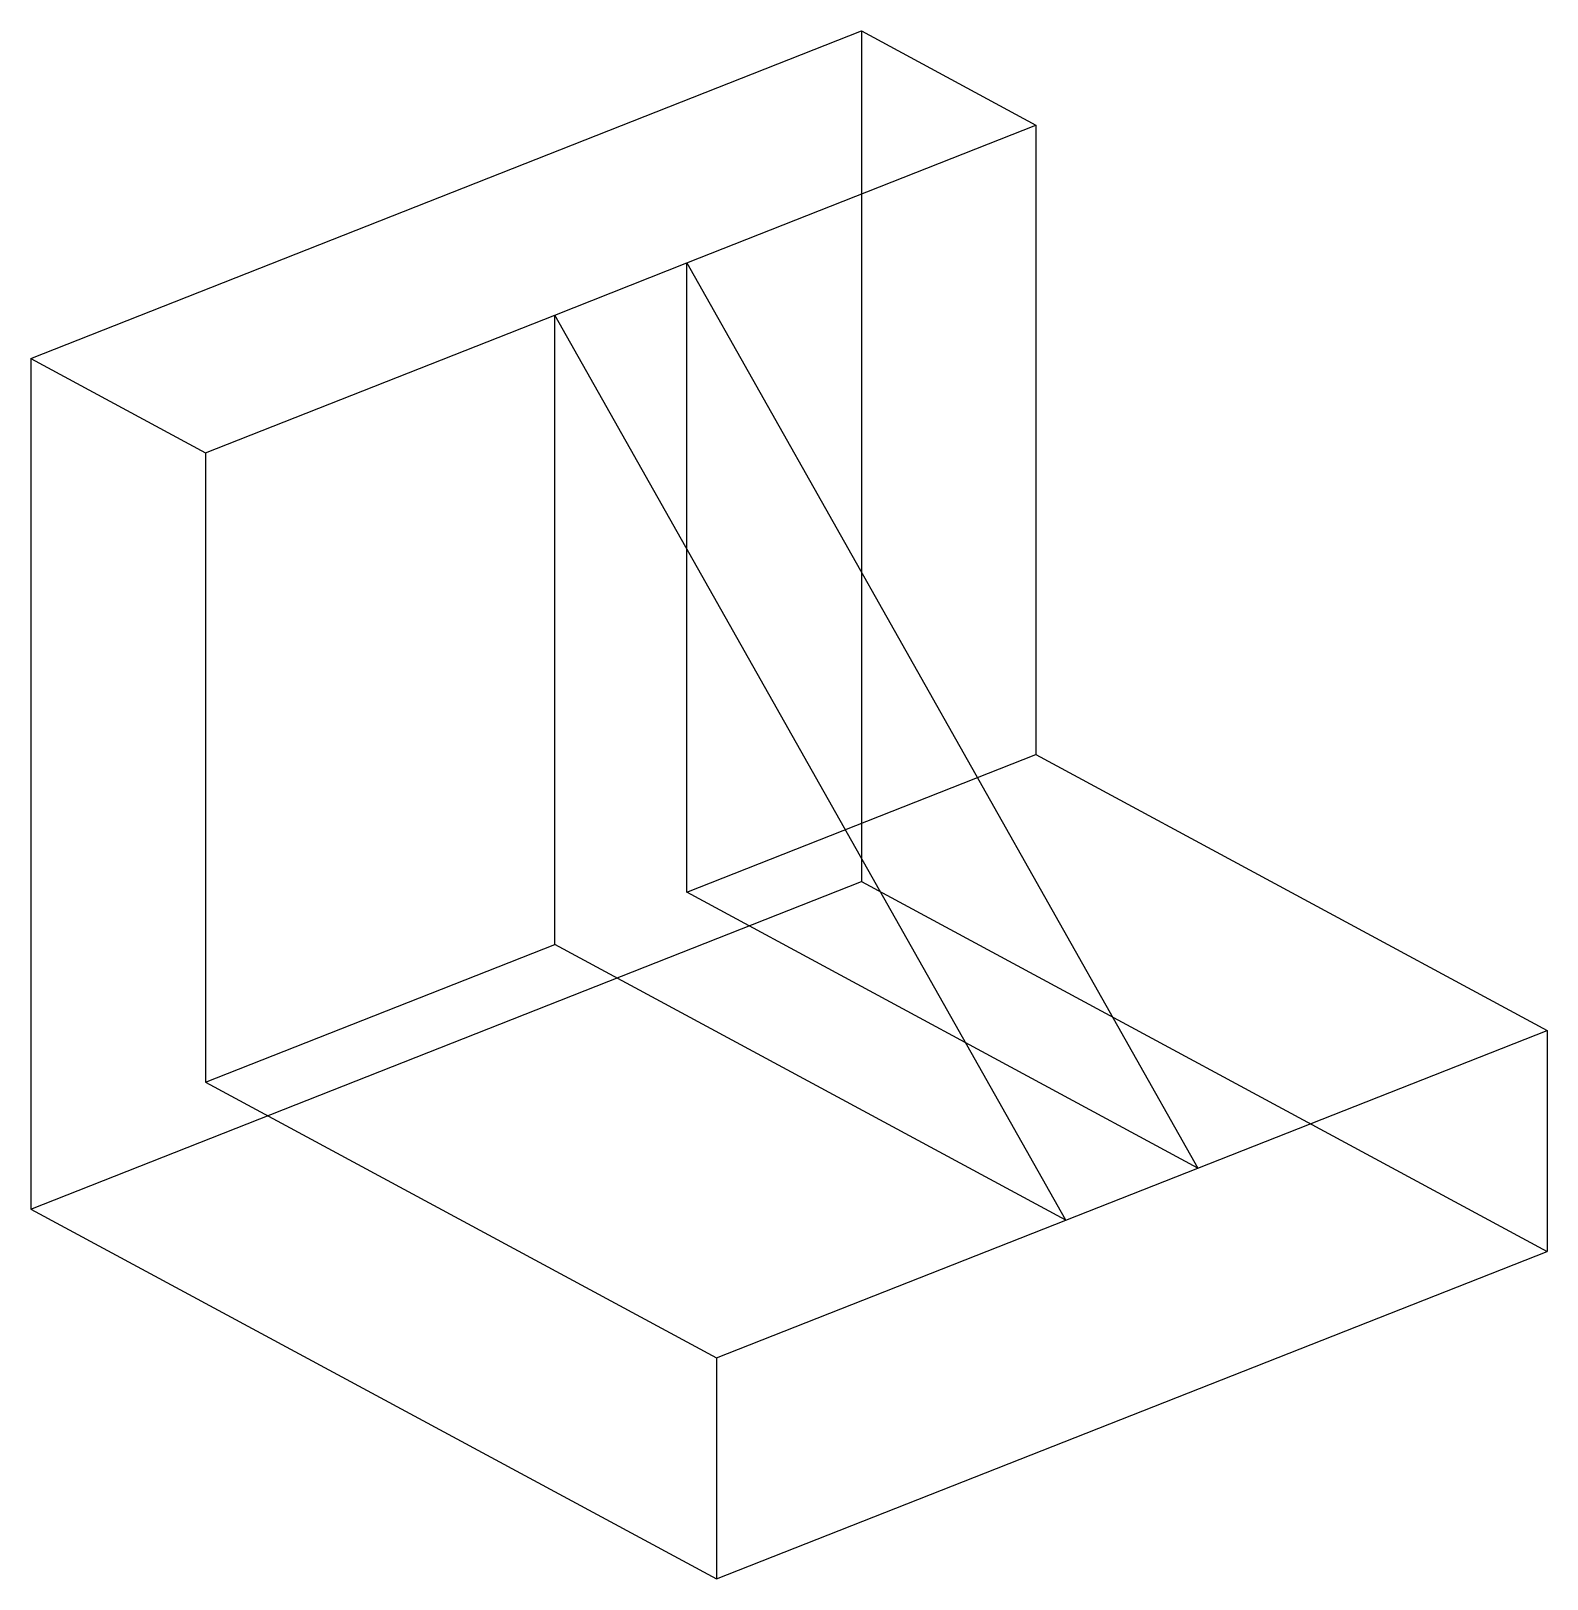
# Model space of a CAD drawing. Header units: millimetres. Extents: x 2100 to 3426, y 862 to 2216.
import ezdxf

# ---------------------------------------------------------------- set-up
doc = ezdxf.new("R2010")
doc.units = ezdxf.units.MM

msp = doc.modelspace()

# ---------------------------------------------------------------- linework, layer by layer
for p, q in [((2100.1, 1929.7), (2826.2, 2216.1)), ((2826.2, 2216.1), (2826.2, 1472.3)), ((2826.2, 2216.1), (2978.8, 2133.7)), ((2673.5, 2013.3), (2978.8, 2133.7)), ((2978.8, 2133.7), (2978.8, 1583.3)), ((2558.1, 1967.7), (2673.5, 2013.3)), ((2673.5, 2013.3), (3120.3, 1221.8)), ((2673.5, 1462.9), (2673.5, 2013.3)), ((2252.8, 1847.3), (2558.1, 1967.7)), ((2558.1, 1417.4), (2558.1, 1967.7)), ((3004.9, 1176.2), (2558.1, 1967.7)), ((2100.1, 1929.7), (2100.1, 1186)), ((2100.1, 1929.7), (2252.8, 1847.3)), ((2252.8, 1847.3), (2252.8, 1297)), ((2673.5, 1462.9), (2978.8, 1583.3)), ((2978.8, 1583.3), (3425.6, 1342.2)), ((2100.1, 1186), (2826.2, 1472.3)), ((3120.3, 1221.8), (2673.5, 1462.9)), ((2826.2, 1472.3), (3425.6, 1148.8)), ((2252.8, 1297), (2558.1, 1417.4)), ((3004.9, 1176.2), (2558.1, 1417.4)), ((3120.3, 1221.8), (3425.6, 1342.2)), ((3425.6, 1342.2), (3425.6, 1148.8)), ((2252.8, 1297), (2699.6, 1055.8)), ((3004.9, 1176.2), (3120.3, 1221.8)), ((2100.1, 1186), (2699.6, 862.5)), ((2699.6, 1055.8), (3004.9, 1176.2)), ((2699.6, 862.5), (3425.6, 1148.8)), ((2699.6, 1055.8), (2699.6, 862.5))]:
    msp.add_line(p, q)

doc.saveas('drawing.dxf')
